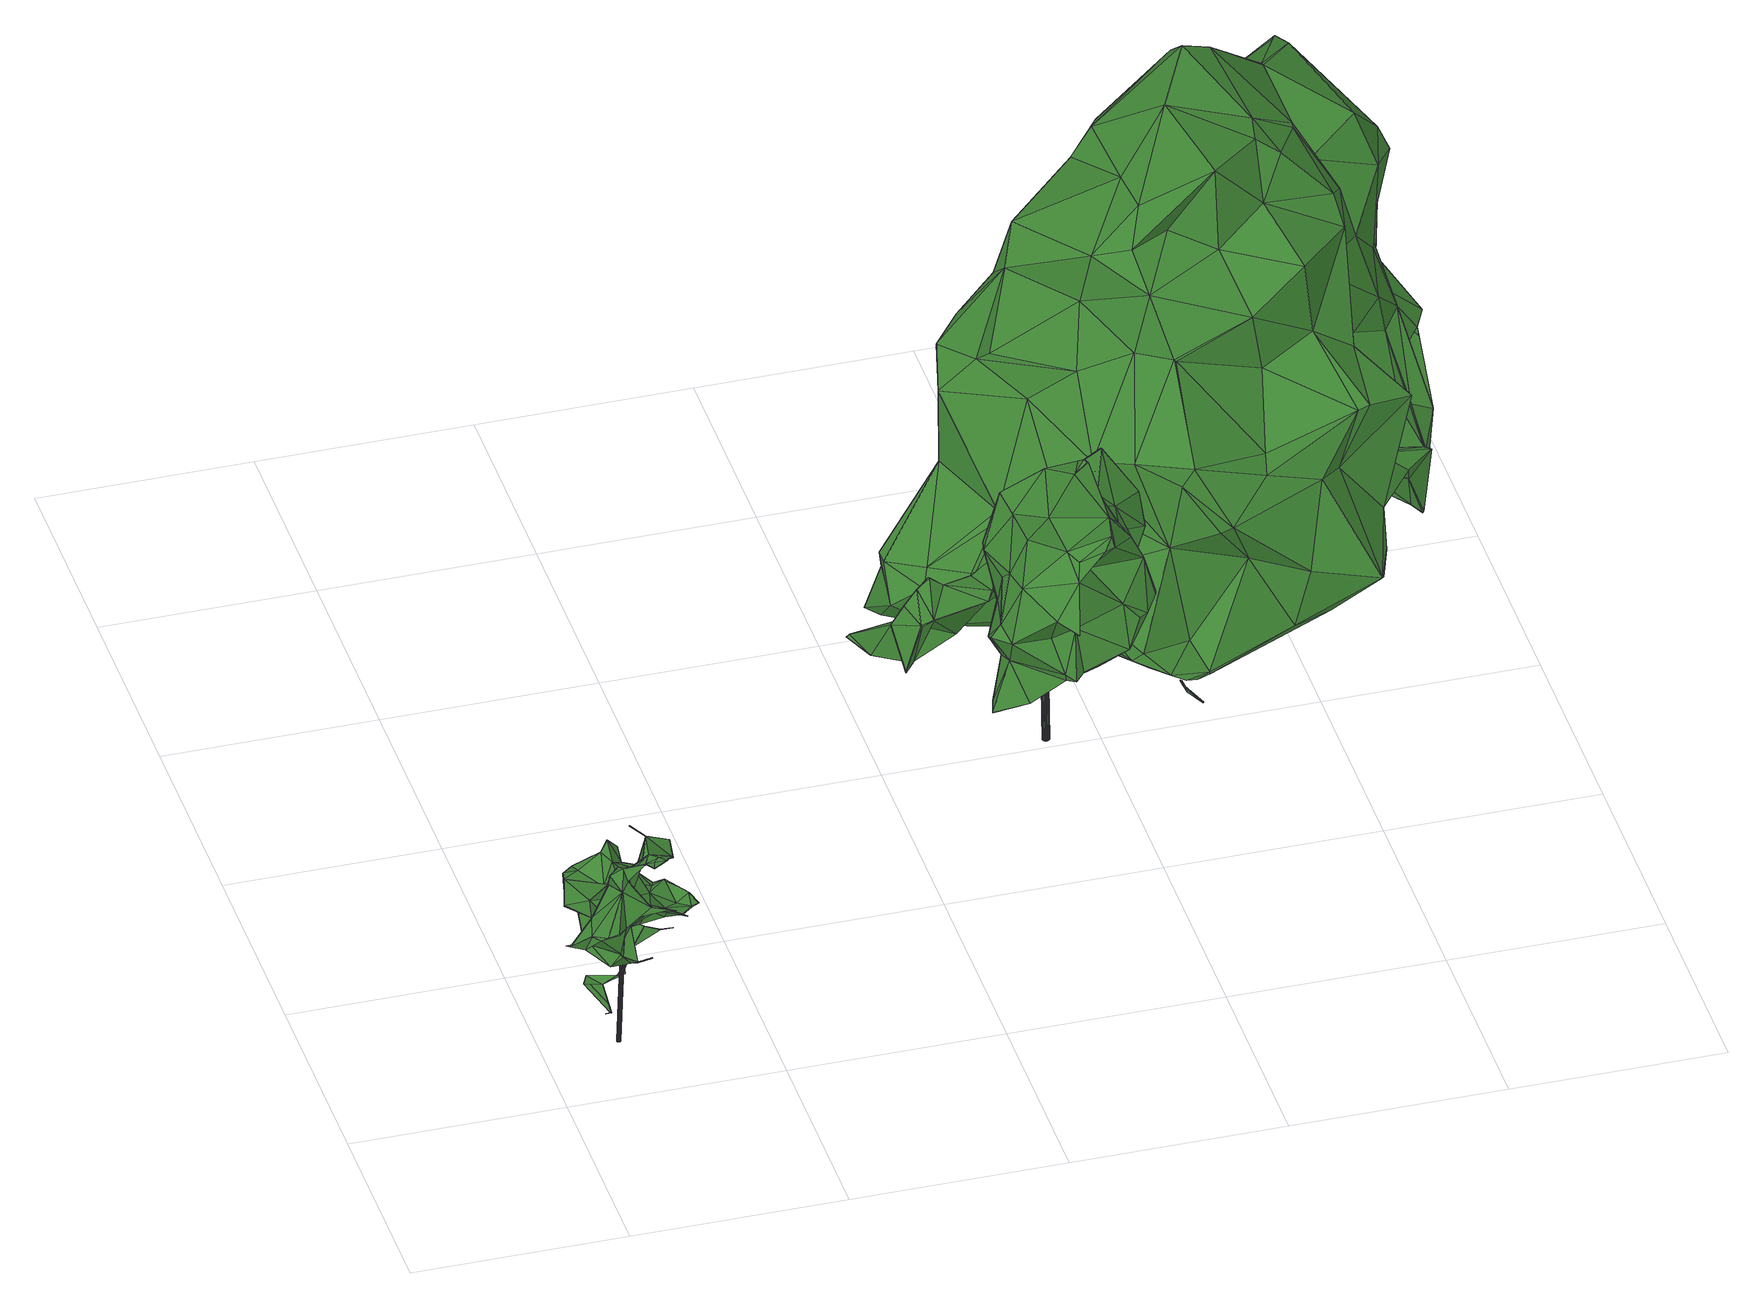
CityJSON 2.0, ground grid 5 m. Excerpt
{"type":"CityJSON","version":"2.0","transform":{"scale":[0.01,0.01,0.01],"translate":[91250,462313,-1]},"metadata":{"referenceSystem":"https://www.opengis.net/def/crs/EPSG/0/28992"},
"CityObjects":{
"tree1":{"type":"SolitaryVegetationObject","attributes":{"gtid":326,"crown_width_m":2.92,"crown_median_z":3.51,"trunk_H_m":3.69,"trunk_DBH_m":0.0811,"trunk_radius_m":0.0406,"trunk_base_height_m":-0.18,"original_gtid":"332"},"geometry":[{"type":"Solid","lod":"3","boundaries":[[[[0,1,2]],[[1,3,2]],[[4,5,6]],[[7,6,5]],[[8,9,10]],[[11,12,13]],[[14,15,16]],[[17,18,19]],[[10,20,21]],[[22,23,24]],[[25,26,27]],[[28,29,30]],[[31,32,33]],[[34,35,36]],[[19,37,17]],[[38,39,12]],[[20,40,21]],[[41,42,43]],[[3,44,45]],[[46,44,3]],[[23,47,48]],[[17,49,18]],[[50,51,52]],[[53,54,55]],[[56,57,58]],[[59,60,61]],[[62,60,59]],[[63,42,41]],[[11,38,12]],[[64,65,66]],[[67,68,69]],[[70,71,72]],[[73,74,75]],[[76,73,77]],[[78,60,79]],[[80,81,82]],[[19,83,66]],[[19,18,83]],[[64,66,83]],[[49,84,85]],[[49,37,84]],[[86,87,68]],[[86,69,87]],[[88,89,90]],[[88,90,91]],[[92,23,93]],[[24,23,92]],[[59,61,94]],[[47,22,95]],[[0,2,96]],[[0,96,20]],[[97,98,99]],[[14,100,80]],[[101,102,103]],[[67,69,104]],[[9,8,1]],[[39,105,31]],[[66,106,84]],[[84,106,64]],[[107,57,75]],[[108,109,110]],[[16,15,111]],[[88,112,89]],[[113,114,59]],[[113,115,114]],[[116,40,20]],[[96,116,20]],[[114,88,117]],[[59,114,117]],[[10,91,90]],[[118,119,102]],[[120,121,35]],[[122,121,120]],[[39,6,123]],[[124,61,78]],[[97,99,125]],[[79,72,126]],[[127,59,94]],[[128,129,65]],[[124,130,103]],[[131,97,125]],[[131,132,97]],[[0,20,1]],[[133,134,110]],[[135,136,137]],[[47,23,22]],[[25,24,68]],[[24,92,68]],[[17,37,49]],[[119,94,103]],[[138,40,79]],[[139,130,78]],[[140,66,65]],[[22,141,142]],[[22,48,141]],[[9,1,20]],[[120,35,34]],[[143,144,110]],[[33,13,31]],[[145,72,51]],[[145,51,50]],[[46,4,146]],[[107,75,147]],[[107,147,148]],[[149,150,69]],[[151,152,28]],[[99,29,153]],[[76,54,53]],[[50,117,145]],[[154,155,156]],[[36,155,157]],[[143,158,159]],[[158,160,159]],[[47,85,48]],[[161,54,76]],[[52,59,117]],[[52,117,50]],[[162,163,164]],[[164,163,16]],[[27,26,23]],[[97,116,98]],[[165,72,71]],[[9,20,10]],[[132,71,70]],[[166,167,138]],[[92,149,69]],[[92,69,68]],[[22,24,48]],[[73,168,169]],[[84,64,83]],[[91,170,88]],[[91,145,170]],[[123,163,171]],[[16,163,123]],[[131,125,172]],[[128,140,129]],[[142,95,22]],[[173,174,78]],[[10,175,176]],[[177,10,176]],[[171,105,39]],[[172,178,131]],[[179,139,174]],[[62,59,52]],[[117,88,170]],[[117,170,145]],[[118,102,101]],[[119,118,101]],[[180,181,33]],[[129,140,65]],[[182,138,183]],[[138,79,183]],[[7,3,1]],[[162,184,171]],[[160,168,73]],[[149,93,26]],[[75,77,73]],[[32,6,180]],[[146,32,31]],[[178,185,173]],[[55,159,53]],[[126,183,62]],[[159,144,143]],[[156,35,177]],[[156,177,176]],[[73,186,74]],[[179,186,73]],[[159,58,144]],[[157,130,139]],[[187,30,188]],[[45,189,96]],[[45,96,2]],[[96,189,116]],[[75,57,56]],[[58,108,144]],[[58,57,108]],[[72,91,10]],[[3,4,46]],[[110,144,108]],[[190,191,179]],[[192,90,89]],[[126,62,52]],[[14,193,15]],[[15,193,136]],[[157,155,154]],[[164,177,194]],[[8,15,135]],[[97,195,116]],[[70,116,195]],[[72,145,91]],[[80,100,81]],[[38,196,81]],[[18,49,197]],[[116,189,98]],[[109,133,110]],[[198,130,157]],[[38,81,100]],[[39,38,100]],[[39,100,196]],[[123,196,100]],[[171,39,123]],[[99,153,125]],[[45,199,188]],[[180,38,181]],[[199,44,187]],[[199,187,188]],[[92,93,149]],[[159,55,58]],[[80,193,14]],[[82,81,200]],[[140,106,66]],[[161,55,54]],[[139,169,168]],[[183,60,62]],[[79,60,183]],[[19,84,37]],[[116,70,40]],[[18,197,83]],[[151,46,152]],[[151,187,46]],[[7,5,3]],[[115,113,127]],[[165,71,132]],[[185,201,202]],[[57,184,108]],[[184,162,138]],[[69,150,87]],[[25,87,150]],[[25,68,87]],[[72,40,70]],[[176,112,115]],[[192,112,176]],[[123,6,196]],[[196,6,7]],[[74,203,204]],[[204,148,74]],[[103,102,119]],[[48,85,141]],[[84,141,85]],[[90,192,175]],[[90,175,10]],[[154,127,205]],[[154,205,157]],[[176,175,192]],[[73,53,160]],[[13,12,31]],[[68,67,86]],[[104,86,67]],[[104,69,86]],[[4,6,32]],[[14,16,123]],[[199,45,44]],[[171,163,162]],[[206,207,29]],[[77,75,161]],[[75,56,161]],[[82,136,80]],[[137,136,82]],[[136,193,80]],[[140,128,106]],[[65,64,106]],[[65,106,128]],[[124,103,208]],[[148,209,152]],[[206,152,209]],[[24,25,27]],[[166,182,164]],[[138,182,166]],[[61,208,94]],[[178,165,132]],[[132,131,178]],[[79,165,178]],[[79,40,72]],[[154,115,127]],[[156,176,154]],[[28,206,29]],[[125,210,172]],[[135,15,136]],[[204,203,209]],[[89,112,192]],[[169,179,73]],[[169,139,179]],[[19,66,84]],[[188,99,189]],[[188,189,45]],[[98,189,99]],[[183,126,182]],[[21,126,72]],[[207,201,185]],[[182,126,21]],[[79,126,165]],[[52,165,126]],[[16,111,164]],[[8,111,15]],[[10,111,8]],[[127,113,59]],[[97,132,195]],[[70,195,132]],[[100,14,123]],[[78,211,173]],[[79,211,78]],[[35,155,36]],[[205,212,157]],[[198,157,212]],[[198,212,205]],[[83,197,85]],[[46,146,213]],[[46,213,148]],[[176,115,154]],[[75,74,147]],[[3,45,2]],[[167,109,108]],[[42,63,43]],[[198,103,130]],[[4,3,5]],[[23,48,27]],[[24,27,48]],[[124,208,61]],[[122,134,133]],[[151,30,187]],[[125,153,210]],[[21,40,138]],[[146,57,213]],[[10,21,72]],[[12,39,31]],[[164,182,21]],[[43,180,41]],[[171,146,105]],[[63,32,180]],[[41,32,63]],[[162,21,138]],[[164,21,162]],[[43,63,180]],[[198,101,103]],[[119,101,198]],[[146,31,105]],[[38,180,196]],[[180,39,196]],[[41,180,33]],[[33,32,41]],[[158,214,160]],[[168,160,214]],[[32,146,4]],[[61,60,78]],[[11,181,38]],[[214,158,34]],[[34,36,214]],[[185,202,173]],[[187,44,46]],[[207,206,209]],[[204,209,148]],[[171,184,146]],[[57,146,184]],[[25,150,26]],[[149,26,150]],[[137,82,215]],[[35,156,155]],[[23,26,93]],[[180,6,39]],[[110,134,143]],[[94,119,198]],[[94,198,127]],[[143,134,158]],[[205,127,198]],[[148,152,216]],[[46,216,152]],[[46,148,216]],[[28,152,206]],[[166,194,167]],[[164,194,166]],[[178,172,185]],[[177,111,10]],[[164,111,177]],[[107,213,57]],[[148,213,107]],[[158,134,34]],[[120,34,134]],[[122,120,134]],[[78,174,217]],[[139,217,174]],[[139,78,217]],[[207,209,201]],[[168,214,218]],[[108,184,167]],[[184,138,167]],[[109,194,133]],[[133,194,177]],[[167,194,109]],[[30,99,188]],[[160,53,159]],[[88,114,112]],[[77,161,76]],[[55,56,58]],[[76,53,73]],[[55,161,56]],[[179,191,203]],[[174,190,179]],[[203,191,190]],[[174,203,190]],[[115,112,114]],[[203,174,202]],[[201,203,202]],[[201,209,203]],[[174,173,202]],[[79,178,211]],[[173,211,178]],[[85,197,49]],[[139,218,157]],[[168,218,139]],[[36,218,214]],[[157,218,36]],[[133,121,122]],[[35,121,177]],[[177,121,133]],[[103,94,208]],[[196,200,81]],[[7,219,196]],[[203,186,179]],[[203,74,186]],[[8,219,1]],[[135,219,8]],[[196,219,135]],[[165,51,72]],[[52,51,165]],[[148,147,74]],[[141,95,142]],[[84,95,141]],[[84,83,95]],[[47,95,83]],[[83,85,47]],[[151,28,30]],[[1,219,7]],[[172,210,185]],[[153,29,207]],[[30,29,99]],[[33,181,13]],[[11,13,181]],[[207,210,153]],[[185,210,207]],[[137,215,135]],[[135,200,196]],[[78,130,124]],[[200,215,82]],[[200,135,215]],[[220,221,222]],[[220,222,223]],[[223,222,224]],[[223,224,225]],[[222,221,226]],[[222,226,224]],[[224,226,227]],[[224,227,225]],[[226,221,228]],[[226,228,227]],[[227,228,229]],[[227,229,225]],[[228,221,230]],[[228,230,229]],[[229,230,231]],[[229,231,225]],[[230,221,232]],[[230,232,231]],[[231,232,233]],[[231,233,225]],[[232,221,234]],[[232,234,233]],[[233,234,235]],[[233,235,225]],[[234,221,236]],[[234,236,235]],[[235,236,237]],[[235,237,225]],[[236,221,238]],[[236,238,237]],[[237,238,239]],[[237,239,225]],[[238,221,240]],[[238,240,239]],[[239,240,241]],[[239,241,225]],[[240,221,242]],[[240,242,241]],[[241,242,243]],[[241,243,225]],[[242,221,244]],[[242,244,243]],[[243,244,245]],[[243,245,225]],[[244,221,246]],[[244,246,245]],[[245,246,247]],[[245,247,225]],[[246,221,248]],[[246,248,247]],[[247,248,249]],[[247,249,225]],[[248,221,250]],[[248,250,249]],[[249,250,251]],[[249,251,225]],[[250,221,252]],[[250,252,251]],[[251,252,253]],[[251,253,225]],[[252,221,254]],[[252,254,253]],[[253,254,255]],[[253,255,225]],[[254,221,256]],[[254,256,255]],[[255,256,257]],[[255,257,225]],[[256,221,258]],[[256,258,257]],[[257,258,259]],[[257,259,225]],[[258,221,260]],[[258,260,259]],[[259,260,261]],[[259,261,225]],[[260,221,262]],[[260,262,261]],[[261,262,263]],[[261,263,225]],[[262,221,264]],[[262,264,263]],[[263,264,265]],[[263,265,225]],[[264,221,266]],[[264,266,265]],[[265,266,267]],[[265,267,225]],[[266,221,268]],[[266,268,267]],[[267,268,269]],[[267,269,225]],[[268,221,220]],[[268,220,269]],[[269,220,223]],[[269,223,225]]]]}]},
"tree2":{"type":"SolitaryVegetationObject","attributes":{"gtid":280,"crown_width_m":5.67,"crown_median_z":3.65,"trunk_H_m":3.64,"trunk_DBH_m":0.166,"trunk_radius_m":0.0832,"trunk_base_height_m":0.01,"original_gtid":"285"},"geometry":[{"type":"Solid","lod":"3","boundaries":[[[[270,271,272]],[[272,271,273]],[[274,275,276]],[[277,278,279]],[[280,281,282]],[[283,284,285]],[[286,282,287]],[[288,289,290]],[[291,275,292]],[[291,293,275]],[[276,294,274]],[[283,295,296]],[[293,276,275]],[[297,298,299]],[[300,298,297]],[[294,301,302]],[[303,304,305]],[[295,306,296]],[[307,306,295]],[[308,309,310]],[[311,312,313]],[[313,314,311]],[[315,302,301]],[[302,315,316]],[[317,318,319]],[[317,306,318]],[[297,320,321]],[[322,323,324]],[[325,277,326]],[[327,274,328]],[[329,330,326]],[[331,332,333]],[[334,292,335]],[[336,337,338]],[[339,338,337]],[[340,341,342]],[[328,343,344]],[[328,345,343]],[[278,277,346]],[[301,316,347]],[[348,349,287]],[[279,278,350]],[[326,332,325]],[[285,284,351]],[[295,283,285]],[[344,352,353]],[[354,355,320]],[[342,348,356]],[[357,358,359]],[[280,360,361]],[[362,363,364]],[[278,346,350]],[[365,366,367]],[[368,365,367]],[[274,369,273]],[[370,369,274]],[[287,356,348]],[[371,302,316]],[[287,342,356]],[[316,315,347]],[[372,291,373]],[[374,375,349]],[[376,377,378]],[[379,380,381]],[[287,282,342]],[[382,353,352]],[[383,304,384]],[[374,377,376]],[[385,386,387]],[[325,284,346]],[[277,325,346]],[[388,378,377]],[[309,389,271]],[[390,391,392]],[[382,392,391]],[[348,341,393]],[[355,354,394]],[[286,360,282]],[[395,396,324]],[[286,287,397]],[[315,301,347]],[[313,336,398]],[[336,399,398]],[[270,400,310]],[[272,400,270]],[[371,316,401]],[[301,401,316]],[[312,402,314]],[[403,386,385]],[[328,344,404]],[[342,282,281]],[[334,323,373]],[[280,365,405]],[[336,332,399]],[[349,375,286]],[[327,404,275]],[[305,304,383]],[[406,379,407]],[[322,408,409]],[[349,410,374]],[[340,411,341]],[[409,374,412]],[[409,412,358]],[[308,413,309]],[[286,361,360]],[[274,294,370]],[[371,414,370]],[[364,363,415]],[[288,416,417]],[[361,365,280]],[[328,274,273]],[[418,387,415]],[[364,415,387]],[[419,321,420]],[[403,421,405]],[[304,422,384]],[[346,283,423]],[[346,423,350]],[[310,309,270]],[[382,335,353]],[[342,341,348]],[[393,341,411]],[[313,398,319]],[[395,324,394]],[[401,301,424]],[[379,417,425]],[[327,328,404]],[[280,282,360]],[[426,414,371]],[[426,371,427]],[[283,346,284]],[[325,331,284]],[[325,332,331]],[[307,319,318]],[[307,318,306]],[[338,428,429]],[[338,429,332]],[[381,271,389]],[[303,305,430]],[[412,376,378]],[[431,362,364]],[[432,433,434]],[[416,288,391]],[[424,294,435]],[[359,435,276]],[[276,435,294]],[[311,314,345]],[[343,436,380]],[[331,351,284]],[[427,437,426]],[[375,438,439]],[[339,313,312]],[[299,298,368]],[[300,362,298]],[[408,375,440]],[[339,441,338]],[[428,338,441]],[[431,364,387]],[[302,370,294]],[[302,371,370]],[[312,441,339]],[[345,314,436]],[[355,420,320]],[[324,396,322]],[[277,329,326]],[[286,397,349]],[[320,420,321]],[[394,354,442]],[[299,394,442]],[[299,442,297]],[[443,444,445]],[[400,437,310]],[[428,441,446]],[[338,332,336]],[[304,303,422]],[[447,422,303]],[[422,447,384]],[[368,394,299]],[[428,446,448]],[[279,329,277]],[[296,329,283]],[[317,319,398]],[[449,306,317]],[[380,273,271]],[[403,405,365]],[[403,365,431]],[[272,369,400]],[[322,450,323]],[[373,323,450]],[[358,435,359]],[[375,408,451]],[[293,372,357]],[[397,287,349]],[[358,357,409]],[[274,327,275]],[[291,292,334]],[[439,438,452]],[[439,452,286]],[[335,292,353]],[[370,414,369]],[[273,380,328]],[[308,433,432]],[[424,435,358]],[[403,431,387]],[[320,297,442]],[[400,369,414]],[[406,343,379]],[[343,380,379]],[[329,279,423]],[[426,437,414]],[[446,441,312]],[[446,312,314]],[[345,436,343]],[[313,337,336]],[[339,337,313]],[[379,381,413]],[[379,413,417]],[[291,372,293]],[[414,437,400]],[[453,433,454]],[[309,271,270]],[[434,290,455]],[[357,372,450]],[[412,374,376]],[[456,419,457]],[[440,375,374]],[[334,373,291]],[[290,289,455]],[[416,391,390]],[[371,401,427]],[[393,401,388]],[[348,393,388]],[[388,401,378]],[[427,401,393]],[[342,458,340]],[[454,340,458]],[[281,454,458]],[[281,458,342]],[[373,450,372]],[[415,391,418]],[[418,391,288]],[[382,391,415]],[[272,273,369]],[[312,311,459]],[[424,301,294]],[[424,358,412]],[[405,281,280]],[[405,421,281]],[[454,281,421]],[[406,407,460]],[[355,394,324]],[[430,305,461]],[[296,330,329]],[[306,330,296]],[[319,307,428]],[[307,429,428]],[[429,333,332]],[[340,454,433]],[[340,433,308]],[[367,394,368]],[[431,298,362]],[[365,298,431]],[[404,344,275]],[[292,275,344]],[[292,344,353]],[[329,423,283]],[[459,311,462]],[[459,462,380]],[[344,343,352]],[[352,390,382]],[[390,463,382]],[[453,434,433]],[[290,434,453]],[[317,398,449]],[[303,464,447]],[[447,464,384]],[[436,314,402]],[[367,366,394]],[[331,333,429]],[[361,366,365]],[[408,322,451]],[[297,321,300]],[[340,308,411]],[[365,368,298]],[[322,396,451]],[[380,462,328]],[[328,462,345]],[[366,361,395]],[[366,395,394]],[[388,377,410]],[[310,437,308]],[[437,411,308]],[[393,437,427]],[[393,411,437]],[[456,415,300]],[[456,300,321]],[[413,308,432]],[[332,330,449]],[[332,449,399]],[[415,457,382]],[[335,382,457]],[[401,412,378]],[[424,412,401]],[[436,402,459]],[[465,434,289]],[[465,289,417]],[[415,466,457]],[[456,457,466]],[[456,466,415]],[[375,451,396]],[[350,423,279]],[[319,448,313]],[[314,313,448]],[[314,448,446]],[[359,293,357]],[[359,276,293]],[[319,428,448]],[[449,398,399]],[[384,464,383]],[[335,419,334]],[[456,321,419]],[[320,442,354]],[[290,453,385]],[[361,286,452]],[[409,408,374]],[[440,374,408]],[[363,300,415]],[[383,461,305]],[[381,380,271]],[[445,467,443]],[[444,467,445]],[[444,443,467]],[[395,438,396]],[[460,352,343]],[[449,330,306]],[[324,323,419]],[[419,323,334]],[[324,420,355]],[[419,420,324]],[[345,462,311]],[[421,403,385]],[[421,385,454]],[[290,385,288]],[[387,288,385]],[[417,413,465]],[[385,453,454]],[[361,452,395]],[[438,395,452]],[[357,450,409]],[[438,375,396]],[[432,465,413]],[[434,465,432]],[[417,289,288]],[[335,457,419]],[[455,289,434]],[[406,460,343]],[[381,389,413]],[[413,389,309]],[[436,459,380]],[[387,386,403]],[[409,450,322]],[[352,407,390]],[[460,407,352]],[[402,312,459]],[[375,439,286]],[[392,468,390]],[[390,468,463]],[[463,468,382]],[[392,382,468]],[[349,348,410]],[[388,410,348]],[[374,410,377]],[[418,288,387]],[[307,295,469]],[[307,469,429]],[[429,469,331]],[[331,469,351]],[[285,469,295]],[[285,351,469]],[[363,362,300]],[[416,425,417]],[[416,390,425]],[[379,425,407]],[[390,407,425]],[[332,326,330]],[[303,430,464]],[[461,383,464]],[[430,461,464]],[[470,471,472]],[[470,472,473]],[[473,472,474]],[[473,474,475]],[[472,471,476]],[[472,476,474]],[[474,476,477]],[[474,477,475]],[[476,471,478]],[[476,478,477]],[[477,478,479]],[[477,479,475]],[[478,471,480]],[[478,480,479]],[[479,480,481]],[[479,481,475]],[[480,471,482]],[[480,482,481]],[[481,482,483]],[[481,483,475]],[[482,471,484]],[[482,484,483]],[[483,484,485]],[[483,485,475]],[[484,471,486]],[[484,486,485]],[[485,486,487]],[[485,487,475]],[[486,471,488]],[[486,488,487]],[[487,488,489]],[[487,489,475]],[[488,471,490]],[[488,490,489]],[[489,490,491]],[[489,491,475]],[[490,471,492]],[[490,492,491]],[[491,492,493]],[[491,493,475]],[[492,471,494]],[[492,494,493]],[[493,494,495]],[[493,495,475]],[[494,471,496]],[[494,496,495]],[[495,496,497]],[[495,497,475]],[[496,471,498]],[[496,498,497]],[[497,498,499]],[[497,499,475]],[[498,471,500]],[[498,500,499]],[[499,500,501]],[[499,501,475]],[[500,471,502]],[[500,502,501]],[[501,502,503]],[[501,503,475]],[[502,471,504]],[[502,504,503]],[[503,504,505]],[[503,505,475]],[[504,471,506]],[[504,506,505]],[[505,506,507]],[[505,507,475]],[[506,471,508]],[[506,508,507]],[[507,508,509]],[[507,509,475]],[[508,471,510]],[[508,510,509]],[[509,510,511]],[[509,511,475]],[[510,471,512]],[[510,512,511]],[[511,512,513]],[[511,513,475]],[[512,471,514]],[[512,514,513]],[[513,514,515]],[[513,515,475]],[[514,471,516]],[[514,516,515]],[[515,516,517]],[[515,517,475]],[[516,471,518]],[[516,518,517]],[[517,518,519]],[[517,519,475]],[[518,471,470]],[[518,470,519]],[[519,470,473]],[[519,473,475]]]]}]},
"tree3":{"type":"SolitaryVegetationObject","attributes":{"gtid":218,"crown_width_m":12.46,"crown_median_z":4.03,"trunk_H_m":4.23,"trunk_DBH_m":0.44,"trunk_radius_m":0.22,"trunk_base_height_m":-0.2,"original_gtid":"223"},"geometry":[{"type":"Solid","lod":"3","boundaries":[[[[520,521,522]],[[523,524,525]],[[526,527,528]],[[529,530,531]],[[529,531,532]],[[533,534,535]],[[536,537,538]],[[539,540,541]],[[542,523,543]],[[544,545,546]],[[547,548,549]],[[550,548,547]],[[533,535,551]],[[552,553,554]],[[555,556,557]],[[558,559,560]],[[561,562,560]],[[561,563,562]],[[564,565,566]],[[567,528,568]],[[569,570,571]],[[558,562,572]],[[573,574,575]],[[573,575,576]],[[577,578,579]],[[520,580,563]],[[581,582,583]],[[584,585,586]],[[569,587,588]],[[589,590,591]],[[592,593,594]],[[595,520,522]],[[596,548,597]],[[598,599,578]],[[576,575,600]],[[601,602,603]],[[555,604,605]],[[606,527,526]],[[607,586,608]],[[565,554,566]],[[592,609,610]],[[611,605,604]],[[560,562,558]],[[571,532,531]],[[601,525,602]],[[527,532,528]],[[612,613,614]],[[543,523,525]],[[550,615,548]],[[616,554,565]],[[616,565,617]],[[598,618,619]],[[620,595,522]],[[557,613,555]],[[621,559,622]],[[532,527,529]],[[623,624,574]],[[610,625,626]],[[560,559,627]],[[628,629,630]],[[579,631,577]],[[632,561,560]],[[556,633,523]],[[634,551,635]],[[525,626,602]],[[619,636,598]],[[607,532,571]],[[637,638,639]],[[640,638,637]],[[586,639,584]],[[641,642,643]],[[644,645,646]],[[552,554,616]],[[647,645,627]],[[552,616,611]],[[648,649,650]],[[651,652,653]],[[611,616,617]],[[579,640,631]],[[654,655,656]],[[657,658,576]],[[569,531,630]],[[635,659,660]],[[647,646,645]],[[621,646,647]],[[661,662,591]],[[606,662,661]],[[653,552,651]],[[627,559,647]],[[621,647,559]],[[663,664,634]],[[648,556,542]],[[524,665,666]],[[667,668,669]],[[611,617,670]],[[670,524,671]],[[563,672,520]],[[657,673,674]],[[580,572,562]],[[650,675,676]],[[677,585,584]],[[678,679,680]],[[566,554,553]],[[546,545,681]],[[682,631,683]],[[556,555,633]],[[605,633,555]],[[684,685,686]],[[687,521,688]],[[572,689,623]],[[625,603,602]],[[538,668,620]],[[670,671,611]],[[690,691,600]],[[692,693,694]],[[657,695,673]],[[665,617,696]],[[617,665,670]],[[654,656,666]],[[697,666,656]],[[687,688,677]],[[582,561,632]],[[572,623,558]],[[530,698,630]],[[572,580,699]],[[700,701,702]],[[703,657,704]],[[576,704,657]],[[574,622,623]],[[602,626,625]],[[587,569,630]],[[663,634,705]],[[594,593,610]],[[614,556,648]],[[610,609,625]],[[610,593,592]],[[623,559,558]],[[623,622,559]],[[524,523,633]],[[524,633,671]],[[567,706,688]],[[583,632,707]],[[708,709,710]],[[650,649,681]],[[681,649,546]],[[556,523,542]],[[676,614,648]],[[658,711,574]],[[712,538,537]],[[601,603,543]],[[611,671,605]],[[528,532,607]],[[608,528,607]],[[654,666,665]],[[713,683,631]],[[569,714,713]],[[667,715,716]],[[595,667,716]],[[717,529,527]],[[717,527,606]],[[694,718,610]],[[598,636,599]],[[719,543,603]],[[669,668,720]],[[615,550,721]],[[722,667,595]],[[723,724,535]],[[549,724,723]],[[581,590,582]],[[725,521,520]],[[725,672,662]],[[726,550,727]],[[596,597,645]],[[728,729,726]],[[728,726,717]],[[628,630,698]],[[580,520,595]],[[614,676,641]],[[676,648,650]],[[601,543,525]],[[529,698,530]],[[529,730,698]],[[731,732,733]],[[731,733,547]],[[669,709,686]],[[669,686,715]],[[600,691,576]],[[610,718,678]],[[552,653,553]],[[566,553,564]],[[545,734,735]],[[736,682,737]],[[612,641,643]],[[564,738,565]],[[654,739,655]],[[740,739,654]],[[595,699,580]],[[556,614,557]],[[595,620,668]],[[658,674,711]],[[591,717,606]],[[606,661,591]],[[690,642,741]],[[612,614,641]],[[734,695,735]],[[536,584,537]],[[536,677,584]],[[710,742,743]],[[565,738,617]],[[538,620,536]],[[526,744,606]],[[745,641,676]],[[570,639,607]],[[583,746,581]],[[747,581,746]],[[598,577,618]],[[715,667,669]],[[684,642,690]],[[607,639,586]],[[688,585,677]],[[748,521,687]],[[748,522,521]],[[746,583,707]],[[551,535,635]],[[591,728,717]],[[744,688,521]],[[585,568,586]],[[746,707,597]],[[645,597,707]],[[612,749,613]],[[627,632,560]],[[750,682,740]],[[725,662,744]],[[606,744,662]],[[650,681,704]],[[675,650,704]],[[672,563,561]],[[598,578,577]],[[588,701,751]],[[544,734,545]],[[699,689,572]],[[607,571,570]],[[752,744,526]],[[752,526,528]],[[594,551,592]],[[676,675,745]],[[686,652,643]],[[684,686,643]],[[749,652,651]],[[610,626,694]],[[592,753,609]],[[595,754,699]],[[722,595,668]],[[722,668,667]],[[685,755,686]],[[551,594,678]],[[715,686,755]],[[716,715,755]],[[575,574,624]],[[575,624,600]],[[755,685,690]],[[755,690,756]],[[685,684,690]],[[757,758,679]],[[757,679,678]],[[643,642,684]],[[737,682,683]],[[581,729,591]],[[564,759,599]],[[551,678,680]],[[553,759,564]],[[553,653,759]],[[718,656,655]],[[697,656,718]],[[633,605,671]],[[710,709,742]],[[697,693,692]],[[578,708,743]],[[578,743,579]],[[718,694,693]],[[757,760,751]],[[761,760,757]],[[625,609,603]],[[734,673,695]],[[587,629,701]],[[587,630,629]],[[714,569,588]],[[595,716,754]],[[571,531,569]],[[630,531,530]],[[594,610,678]],[[545,735,681]],[[753,592,544]],[[753,544,546]],[[599,636,564]],[[738,564,636]],[[682,618,631]],[[631,618,577]],[[692,694,626]],[[675,576,691]],[[591,729,728]],[[654,750,740]],[[544,592,664]],[[724,659,535]],[[716,755,754]],[[756,699,754]],[[755,756,754]],[[658,574,573]],[[581,591,590]],[[524,762,525]],[[759,653,652]],[[637,639,570]],[[734,664,663]],[[652,686,759]],[[596,659,548]],[[582,763,561]],[[675,704,576]],[[622,574,711]],[[542,543,719]],[[542,719,648]],[[589,662,672]],[[747,729,581]],[[544,664,734]],[[537,638,579]],[[582,632,583]],[[634,635,705]],[[663,705,673]],[[551,634,664]],[[660,659,596]],[[721,550,726]],[[726,764,721]],[[735,703,681]],[[596,645,644]],[[714,765,737]],[[746,721,747]],[[615,721,746]],[[766,561,763]],[[686,709,759]],[[699,756,689]],[[689,756,600]],[[580,562,563]],[[589,763,582]],[[767,702,768]],[[550,767,768]],[[736,765,757]],[[737,765,736]],[[657,674,658]],[[703,704,681]],[[663,673,734]],[[622,711,621]],[[644,673,705]],[[644,674,673]],[[660,705,635]],[[596,644,705]],[[596,705,660]],[[587,701,588]],[[617,636,696]],[[718,739,678]],[[696,769,665]],[[631,640,637]],[[552,604,651]],[[654,665,769]],[[652,749,612]],[[652,612,643]],[[733,770,547]],[[620,522,748]],[[771,772,546]],[[753,546,772]],[[620,748,536]],[[536,748,687]],[[536,687,677]],[[756,690,600]],[[546,649,771]],[[648,771,649]],[[534,733,535]],[[712,668,538]],[[640,579,638]],[[617,738,636]],[[597,548,615]],[[597,615,746]],[[703,735,695]],[[599,709,708]],[[759,709,599]],[[703,695,657]],[[718,693,697]],[[582,590,589]],[[555,613,749]],[[773,541,767]],[[520,672,725]],[[589,591,662]],[[535,659,635]],[[678,739,757]],[[750,618,682]],[[744,521,725]],[[697,762,666]],[[730,628,698]],[[641,745,642]],[[741,642,745]],[[761,588,760]],[[644,711,674]],[[646,711,644]],[[751,701,700]],[[773,767,774]],[[773,774,534]],[[767,541,700]],[[539,533,680]],[[680,533,551]],[[534,533,539]],[[696,636,769]],[[619,769,636]],[[570,569,713]],[[570,713,631]],[[732,549,723]],[[758,775,540]],[[541,540,775]],[[585,706,568]],[[688,706,585]],[[621,711,646]],[[629,702,701]],[[628,702,629]],[[700,702,767]],[[675,691,745]],[[720,742,669]],[[743,742,720]],[[658,573,576]],[[761,757,765]],[[761,765,714]],[[751,758,757]],[[697,692,762]],[[757,739,736]],[[740,736,739]],[[570,631,637]],[[737,683,714]],[[714,683,713]],[[720,712,743]],[[736,740,682]],[[712,720,668]],[[669,742,709]],[[579,712,537]],[[672,561,766]],[[586,568,608]],[[567,568,706]],[[528,608,568]],[[761,714,588]],[[691,690,741]],[[655,739,718]],[[721,729,747]],[[764,729,721]],[[726,729,764]],[[599,708,578]],[[579,743,712]],[[724,548,659]],[[623,689,624]],[[689,600,624]],[[548,724,549]],[[752,528,567]],[[752,567,744]],[[567,688,744]],[[584,639,638]],[[741,745,691]],[[557,614,613]],[[524,670,665]],[[627,707,632]],[[645,707,627]],[[551,664,592]],[[753,772,609]],[[603,609,772]],[[603,772,719]],[[648,719,772]],[[648,772,771]],[[758,540,539]],[[767,550,770]],[[619,750,654]],[[654,769,619]],[[618,750,619]],[[588,751,760]],[[547,770,550]],[[680,679,539]],[[758,539,679]],[[751,775,758]],[[700,541,751]],[[751,541,775]],[[549,732,731]],[[549,731,547]],[[534,541,773]],[[534,539,541]],[[723,535,733]],[[732,723,733]],[[733,534,774]],[[717,730,529]],[[726,730,717]],[[628,730,726]],[[702,628,727]],[[726,727,628]],[[768,702,727]],[[768,727,550]],[[537,584,638]],[[611,604,552]],[[651,604,749]],[[766,763,672]],[[672,763,589]],[[749,604,555]],[[774,767,770]],[[774,770,733]],[[626,762,692]],[[524,666,762]],[[525,762,626]],[[743,708,710]],[[776,777,778]],[[776,778,779]],[[779,778,780]],[[779,780,781]],[[778,777,782]],[[778,782,780]],[[780,782,783]],[[780,783,781]],[[782,777,784]],[[782,784,783]],[[783,784,785]],[[783,785,781]],[[784,777,786]],[[784,786,785]],[[785,786,787]],[[785,787,781]],[[786,777,788]],[[786,788,787]],[[787,788,789]],[[787,789,781]],[[788,777,790]],[[788,790,789]],[[789,790,791]],[[789,791,781]],[[790,777,792]],[[790,792,791]],[[791,792,793]],[[791,793,781]],[[792,777,794]],[[792,794,793]],[[793,794,795]],[[793,795,781]],[[794,777,796]],[[794,796,795]],[[795,796,797]],[[795,797,781]],[[796,777,798]],[[796,798,797]],[[797,798,799]],[[797,799,781]],[[798,777,800]],[[798,800,799]],[[799,800,801]],[[799,801,781]],[[800,777,802]],[[800,802,801]],[[801,802,803]],[[801,803,781]],[[802,777,804]],[[802,804,803]],[[803,804,805]],[[803,805,781]],[[804,777,806]],[[804,806,805]],[[805,806,807]],[[805,807,781]],[[806,777,808]],[[806,808,807]],[[807,808,809]],[[807,809,781]],[[808,777,810]],[[808,810,809]],[[809,810,811]],[[809,811,781]],[[810,777,812]],[[810,812,811]],[[811,812,813]],[[811,813,781]],[[812,777,814]],[[812,814,813]],[[813,814,815]],[[813,815,781]],[[814,777,816]],[[814,816,815]],[[815,816,817]],[[815,817,781]],[[816,777,818]],[[816,818,817]],[[817,818,819]],[[817,819,781]],[[818,777,820]],[[818,820,819]],[[819,820,821]],[[819,821,781]],[[820,777,822]],[[820,822,821]],[[821,822,823]],[[821,823,781]],[[822,777,824]],[[822,824,823]],[[823,824,825]],[[823,825,781]],[[824,777,776]],[[824,776,825]],[[825,776,779]],[[825,779,781]]]]}]}
},
"vertices":[
[171,208,534],[169,187,564],[172,246,536],[174,246,536],[232,221,532],[200,202,540],[232,220,533],[199,191,555],[173,161,576],[140,153,569],[161,120,544],[311,274,549],[310,273,548],[310,275,549],[239,140,594],[220,144,591],[202,165,569],[107,244,222],[121,274,218],[107,244,220],[143,176,530],[145,176,530],[195,224,258],[218,243,300],[220,243,300],[250,261,336],[230,296,330],[219,242,301],[185,354,464],[127,348,457],[148,294,472],[258,276,565],[257,277,566],[258,278,566],[276,136,458],[262,102,489],[241,133,466],[107,243,221],[301,208,549],[300,207,549],[112,212,468],[214,254,620],[214,253,621],[215,253,620],[179,307,551],[158,289,534],[203,281,505],[185,246,228],[193,224,259],[121,274,220],[37,139,411],[78,142,411],[81,145,406],[339,193,418],[356,200,421],[339,194,420],[312,223,414],[254,232,446],[278,196,426],[125,91,369],[148,142,365],[148,142,363],[143,117,383],[214,253,619],[153,183,175],[125,127,217],[151,183,176],[316,263,317],[287,263,317],[287,265,319],[52,206,470],[52,206,468],[99,150,466],[313,224,398],[275,281,433],[299,275,444],[357,200,420],[345,237,425],[188,196,388],[150,198,422],[264,128,603],[283,157,592],[263,128,604],[151,247,208],[151,245,209],[183,245,228],[316,262,319],[287,263,319],[98,73,458],[109,55,474],[109,57,474],[85,99,455],[258,289,310],[230,297,329],[184,138,335],[184,244,228],[148,227,488],[66,267,511],[67,267,512],[98,308,496],[282,157,590],[233,139,340],[233,140,338],[199,135,337],[317,264,318],[233,220,532],[152,183,177],[267,264,440],[239,170,460],[241,134,468],[276,138,459],[181,149,549],[99,74,458],[148,93,397],[89,116,418],[148,94,398],[66,254,505],[75,117,408],[234,139,338],[199,133,337],[273,88,494],[272,89,495],[274,90,494],[236,176,590],[184,139,337],[98,307,494],[108,141,457],[153,91,390],[126,127,218],[124,127,218],[189,195,389],[92,246,466],[64,241,444],[263,102,490],[277,137,459],[220,144,593],[232,116,596],[232,117,597],[197,192,471],[221,201,388],[125,128,218],[190,212,253],[192,212,253],[313,137,438],[274,161,441],[41,118,421],[227,253,496],[275,281,435],[251,309,446],[258,289,312],[250,263,336],[188,333,452],[214,327,440],[125,348,456],[172,142,435],[223,127,472],[192,117,472],[191,164,417],[313,136,437],[310,163,426],[310,163,424],[344,236,426],[200,200,538],[199,189,554],[181,150,547],[82,202,451],[192,119,473],[223,129,472],[274,183,411],[245,208,396],[85,98,454],[232,219,532],[146,294,471],[185,270,389],[187,270,389],[138,63,474],[160,92,466],[223,112,496],[139,241,442],[245,216,406],[258,277,567],[310,274,550],[177,122,470],[170,142,435],[199,193,471],[163,321,439],[267,264,438],[205,320,520],[159,291,534],[105,280,503],[181,257,429],[235,263,451],[138,61,473],[232,117,595],[223,114,495],[66,255,504],[236,177,592],[122,274,219],[199,134,338],[177,307,552],[251,150,599],[191,309,435],[186,271,389],[237,296,412],[252,327,416],[145,117,383],[185,356,463],[173,338,446],[184,140,336],[214,329,438],[126,347,456],[172,238,417],[149,142,364],[235,263,453],[273,161,439],[239,140,596],[201,263,466],[190,197,389],[239,183,435],[202,165,571],[179,202,82],[175,202,82],[179,203,82],[192,203,451],[191,204,451],[188,203,451],[179,204,82],[191,205,451],[178,205,82],[190,205,451],[177,205,82],[190,206,451],[176,206,82],[189,207,451],[175,206,82],[188,207,451],[174,206,82],[187,207,451],[173,205,82],[186,206,451],[172,205,82],[185,205,451],[171,204,82],[184,205,451],[171,203,82],[184,204,451],[171,202,82],[184,203,451],[171,201,82],[184,202,451],[171,200,82],[184,201,451],[172,199,82],[185,200,451],[173,198,82],[186,199,451],[174,198,82],[187,199,451],[175,198,82],[188,198,451],[176,198,82],[189,199,451],[177,198,82],[190,199,451],[178,199,82],[190,200,451],[179,200,82],[191,201,451],[179,201,82],[191,202,451],
[1546,1161,732],[1528,1147,693],[1537,1135,763],[1435,1077,746],[1299,1072,720],[1231,1002,662],[1266,990,799],[1055,1277,200],[1014,1324,224],[1020,1324,231],[1478,860,407],[1528,906,486],[1512,817,465],[1084,1220,316],[1120,1166,243],[1091,1124,253],[1493,748,497],[1549,799,551],[1449,1064,432],[1531,1118,441],[1569,1052,434],[1253,960,531],[1252,962,530],[1224,969,666],[1375,1013,826],[1130,1137,361],[1112,1214,365],[1246,901,282],[1351,943,309],[1294,898,336],[1349,945,309],[1413,906,876],[1436,963,869],[1649,855,293],[1647,855,292],[1677,806,275],[1145,1226,395],[1160,1143,368],[1616,1057,591],[1580,1100,647],[1608,1078,672],[1341,1251,553],[1334,1188,496],[1274,1250,390],[1332,1186,497],[1441,927,897],[1447,917,895],[1175,1239,413],[1177,1237,412],[1207,1235,389],[1227,876,307],[1237,918,329],[1235,782,539],[1199,823,534],[1244,833,458],[1117,1255,202],[1157,1285,227],[1285,1051,673],[1350,1099,657],[1117,1277,283],[1164,1268,309],[1121,1168,245],[1240,1246,242],[1153,1254,278],[1224,932,458],[1269,968,469],[1306,1249,310],[1303,1216,343],[1303,1214,341],[1326,1182,385],[1543,950,531],[1518,902,619],[1584,857,562],[1380,1108,636],[1290,1043,568],[1325,1212,582],[1054,1275,201],[1444,916,896],[1556,856,659],[1488,783,597],[1012,1322,226],[1092,1124,251],[1357,1049,546],[1290,1041,557],[1199,806,344],[1198,807,345],[1578,837,570],[1254,867,668],[1288,841,770],[1278,923,782],[1487,789,465],[1432,781,440],[1375,950,273],[1375,952,274],[1396,958,281],[1430,876,383],[1352,789,465],[1331,892,416],[1308,879,362],[1434,1077,754],[1402,1047,784],[1476,944,790],[1246,900,637],[1226,839,555],[1381,757,693],[1371,749,578],[1389,783,729],[1448,785,745],[1467,798,774],[1470,1176,574],[1426,1189,660],[1471,1177,575],[1307,996,472],[1652,846,282],[1654,909,268],[1499,1014,460],[1423,1022,374],[1427,1031,358],[1474,795,745],[1518,1135,670],[1442,1062,459],[1421,1023,375],[1421,950,414],[1538,893,691],[1278,786,367],[1347,740,448],[1343,734,468],[1526,779,554],[1211,1258,360],[1211,1256,358],[1539,1133,763],[1483,877,767],[1334,1186,498],[1445,907,374],[1304,1047,644],[1459,883,388],[1512,1131,583],[1462,1025,528],[1325,737,613],[1265,801,669],[1422,830,675],[1507,986,644],[1370,814,740],[1528,1170,539],[1495,1015,731],[1363,982,347],[1441,1064,458],[1491,1151,444],[1426,1033,359],[1241,889,435],[1211,850,345],[1509,961,482],[1654,909,270],[1019,1322,232],[1354,908,769],[1513,1093,478],[1491,987,722],[1517,925,712],[1292,1170,372],[1161,1142,365],[1679,807,277],[1397,956,281],[1576,1069,518],[1579,1068,518],[1582,1087,423],[1277,923,785],[1328,1212,580],[1535,1009,693],[1359,702,468],[1383,729,471],[1361,682,607],[1325,1180,385],[1229,875,307],[1556,1034,280],[1557,1033,281],[1556,1032,280],[1302,1167,400],[1657,909,269],[1300,1169,401],[1189,1267,348],[1225,836,556],[1328,795,527],[1382,727,469],[1581,1027,447],[1589,997,455],[1580,1086,422],[1294,900,338],[1300,924,460],[1540,928,507],[1342,1248,553],[1436,1047,646],[1679,808,275],[1327,1213,583],[1358,1018,544],[1654,846,283],[1532,1120,443],[1330,894,414],[1555,1033,281],[1434,961,528],[1132,1136,359],[1383,1002,101],[1375,1002,101],[1383,1004,101],[1376,996,465],[1376,998,465],[1368,996,465],[1382,1006,101],[1375,1001,465],[1381,1008,101],[1374,1002,465],[1379,1009,101],[1372,1004,465],[1377,1010,101],[1370,1004,465],[1375,1010,101],[1368,1005,465],[1373,1010,101],[1366,1004,465],[1371,1009,101],[1364,1003,465],[1369,1008,101],[1362,1002,465],[1368,1006,101],[1361,1000,465],[1367,1004,101],[1360,998,465],[1367,1002,101],[1360,996,465],[1367,1000,101],[1360,994,464],[1368,998,101],[1361,992,464],[1369,996,101],[1362,990,464],[1371,995,101],[1364,989,464],[1373,994,101],[1366,988,465],[1375,994,101],[1368,988,465],[1377,994,101],[1370,988,465],[1379,995,101],[1372,989,465],[1381,996,101],[1374,990,465],[1382,998,101],[1375,992,465],[1383,1000,101],[1376,994,465],
[1912,1992,975],[1998,2152,916],[1896,1986,816],[1571,1001,274],[1473,1198,228],[1611,992,252],[2210,2346,569],[2252,2270,547],[2055,2250,400],[2304,2091,469],[2370,2022,369],[2188,2069,357],[2139,2152,383],[2297,1340,410],[2361,1382,424],[2226,1343,468],[1842,2087,578],[1733,1932,396],[1782,1867,552],[2302,1359,371],[2346,1399,243],[2349,1402,244],[1592,984,301],[1640,933,268],[2018,1052,640],[1889,1040,685],[1799,991,595],[2330,1645,567],[2302,1597,697],[2199,1609,610],[2366,1676,605],[2187,1154,460],[1109,1307,303],[1122,1432,319],[1087,1443,206],[1321,1223,397],[1430,1135,431],[1392,1194,502],[1903,1768,1337],[2002,1555,1270],[1974,1795,1300],[2115,1877,1170],[1900,1848,1270],[1926,1912,1149],[1250,1507,293],[1194,1475,206],[1148,1473,237],[1974,2153,549],[2021,2246,409],[2121,1878,370],[1963,1958,369],[2138,2051,351],[1692,1749,1173],[1760,1386,1134],[1862,1358,1292],[1670,1348,1124],[1686,1267,1054],[1645,1713,213],[1568,1723,280],[1635,1899,278],[1733,1860,1108],[2380,1883,943],[2209,1991,1127],[2302,1793,1058],[1837,2108,408],[1907,2189,573],[1876,2122,393],[2297,1796,445],[2233,1781,435],[2190,2029,1124],[2210,2001,1121],[2301,2017,866],[2138,990,394],[2149,1021,373],[2175,1089,394],[1705,1839,865],[2129,1480,886],[2261,1638,842],[1575,1640,242],[1369,1703,344],[1584,1373,1108],[1675,931,249],[1703,942,239],[1733,952,247],[1179,1292,344],[1334,1216,372],[2275,2229,713],[1998,2151,371],[2019,2246,403],[1953,1039,268],[2054,1108,241],[1216,1313,223],[1346,1287,525],[1348,1269,514],[1450,1204,622],[2323,1716,742],[1111,1392,217],[1294,1400,194],[1654,1676,220],[1589,1610,250],[1842,1947,680],[2043,1471,1227],[1988,1482,1268],[1819,1613,1301],[1708,1430,1180],[1734,952,241],[1742,983,241],[2105,1597,1207],[2492,1917,402],[2465,1905,376],[2393,1992,341],[1818,1794,244],[2117,1872,1169],[1408,1149,361],[2256,1171,737],[2219,1246,711],[1384,1490,330],[1750,1905,389],[1737,1931,393],[1928,2026,385],[1710,1872,304],[1447,1404,726],[1352,1480,800],[1256,1447,755],[2167,1395,1054],[2188,1508,1075],[2159,1456,1104],[2104,1585,1204],[1673,1061,517],[1696,1042,691],[1605,1102,728],[1107,1357,387],[1267,1480,541],[1107,1393,387],[1668,1382,276],[1800,1295,337],[1735,1237,291],[1909,1224,981],[1864,1340,1092],[2158,1413,702],[2161,1364,766],[2214,2053,839],[2155,2142,884],[2147,1123,767],[2077,1124,611],[1525,1316,276],[1710,1196,279],[1582,1704,749],[1748,1789,614],[1491,1691,576],[1346,1293,208],[1369,1235,260],[2087,2044,1038],[2061,1279,875],[2034,1249,1076],[1653,1275,899],[1530,1174,698],[1859,2178,589],[2084,1286,409],[2204,1424,383],[2261,1336,412],[1721,1030,742],[1843,1645,277],[1949,1751,337],[1271,1513,834],[1334,1576,859],[1344,1610,736],[1889,2103,714],[1964,2197,719],[1700,1544,1179],[1433,1535,992],[1566,1405,967],[1803,1103,269],[1822,1143,289],[1974,1132,248],[1934,1237,830],[1424,1463,351],[1774,1170,277],[2397,2001,389],[1637,1726,1118],[2425,1607,361],[2352,1714,380],[2468,1875,389],[1725,1192,920],[1721,1193,924],[2159,1297,802],[1925,2185,569],[2179,1717,1011],[1381,1729,397],[1361,1656,544],[1421,1704,444],[1983,1399,1153],[1700,1848,453],[1973,1802,353],[2044,1717,441],[1535,1690,782],[1549,1685,838],[2328,2013,615],[1954,1207,274],[1709,1026,284],[1592,1748,476],[2331,1768,745],[1726,1729,757],[2178,1375,466],[2132,1446,674],[2048,2193,976],[2385,1915,571],[2376,1865,527],[2314,1952,671],[2383,1886,839],[2414,1952,445],[2352,1598,384],[2207,1428,387],[2352,1414,410],[2118,1117,762],[1905,1108,694],[1888,1521,374],[1939,1694,352],[1278,1460,230],[1889,1426,383],[1819,1578,302],[1385,1490,802],[1485,1689,547],[1540,1746,422],[2075,2234,757],[1543,1346,822],[2347,1760,931],[2400,1856,898],[1878,2062,729],[1190,1307,389],[1754,1600,312],[2337,1599,343],[2169,2169,632],[1979,1005,432],[1569,1651,1041],[1430,1617,923],[1460,1576,1083],[2149,1454,368],[2321,1404,266],[1280,1503,521],[2273,1697,490],[2075,1660,505],[1677,1081,275],[2187,2027,1127],[2323,1793,740],[2014,1569,462],[2181,2024,1121],[2428,1605,365],[2355,1714,385],[1580,1601,282],[2377,1600,390],[1776,1009,573],[1857,1076,443],[2349,1417,372],[2356,1412,408],[2346,1402,240],[1897,1601,80],[1875,1602,80],[1896,1607,80],[1907,1583,503],[1906,1589,503],[1885,1584,503],[1894,1612,80],[1904,1595,503],[1891,1617,80],[1901,1599,504],[1887,1621,81],[1896,1603,504],[1882,1623,81],[1891,1605,504],[1876,1624,81],[1885,1606,504],[1870,1623,81],[1880,1606,504],[1865,1621,81],[1874,1604,504],[1860,1618,81],[1870,1600,504],[1857,1614,81],[1866,1596,504],[1854,1609,81],[1863,1591,504],[1853,1603,81],[1862,1585,504],[1854,1597,80],[1863,1579,504],[1855,1592,80],[1865,1574,503],[1859,1587,80],[1868,1569,503],[1863,1583,80],[1873,1566,503],[1868,1581,79],[1878,1563,503],[1874,1580,79],[1884,1562,502],[1880,1580,79],[1889,1563,502],[1885,1583,79],[1895,1565,502],[1890,1586,79],[1899,1568,502],[1894,1590,79],[1903,1573,502],[1896,1595,79],[1905,1578,503]
]}
